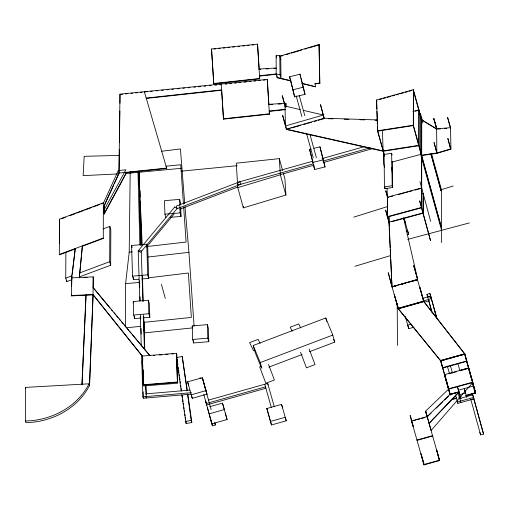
<?xml version="1.0" encoding="UTF-8"?>
<svg xmlns="http://www.w3.org/2000/svg" width="509" height="509" viewBox="0 0 509 509"><rect width="100%" height="100%" fill="white"/><g stroke="black" fill="none" stroke-linecap="round" stroke-linejoin="round"><path stroke-width="0.76" d="M413.333 125.214L413.384 89.705L376.533 99.961L377.57 130.781L413.104 125.252M413.48 90.055L413.429 125.57L377.665 131.131L377.506 126.391M419.022 110.173L418.971 145.689L383.207 151.249L286.402 129.477L282.559 115.518M421.687 187.904L387.406 197.18L387.336 216.694L421.617 207.411L421.637 119.679L436.633 128.834L450.503 127.664L450.949 149.213L436.945 153.336L421.687 155.544L421.713 207.767L387.432 217.044L387.508 197.537L387.031 188.47M421.687 155.544L421.738 120.029L436.728 129.184M75.733 248.736L59.343 254.863L59.4 219.201L103.346 202.767L103.442 203.123L101.208 203.956M59.394 243.092L59.4 219.201M71.941 279.702L66.724 281.655L65.75 278.124L65.865 252.229M66.724 281.655L66.73 280.084M82.433 246.235L103.282 238.441L103.346 202.767M104.09 213.716L126.531 172.265L126.626 172.615L104.186 214.066L104.122 205.591L118.953 173.054L119.984 94.159L267.263 79.41L268.911 104.765M104.186 214.066L104.224 205.941L113.774 184.971M79.385 276.921L110.663 265.227L109.689 261.696L109.849 226.378L103.149 228.885M110.663 265.227L110.822 229.909L109.849 226.378M125.418 326.326L125.608 283.589L129.203 252.216L130.189 171.743M445.954 359.437L440.667 360.9L398.216 308.766L391.949 286.548L388.857 216.681M388.959 216.255L389.124 226.422M423.284 193.706L423.214 213.214L391.981 221.669M142.774 367.263L142.444 356.389L93.122 294.876L71.502 295.901L71.604 277.882L75.249 248.532L73.716 262.014M71.502 295.901L71.514 294.367M71.604 286.688L71.992 275.923M89.482 385.211L93.026 294.526L93.23 276.858L71.604 277.882L71.705 278.238M93.198 287.967L93.23 276.858M119.36 149.735L119.049 173.404L118.953 173.054L166.634 168.097L166.729 168.447L126.086 172.672M119.45 142.635L119.87 111.077M119.971 103.187L119.984 94.159M93.115 294.851L89.571 385.536L89.094 383.799L25.45 387.406L25.482 420.956L25.934 422.585C51.415 422.355 77.82 408.568 89.539 385.428M81.93 384.849L86.04 294.857L82.057 384.39M72.183 274.376L73.525 263.56M89.094 383.799C77.374 406.939 50.97 420.727 25.482 420.956M103.442 203.123L118.273 170.579L125.85 169.796L103.41 211.248M114.436 183.526L118.718 174.129M146.56 247.075L173.995 214.168M468.649 367.956L472.778 382.539L431.142 430.493L425.677 411.253L427.121 417.367M472.778 382.539L448.569 389.156L425.454 411.317M439.267 460.263L436.518 449.415L439.585 460.55L423.991 464.882L411.539 420.892L427.134 416.547L449.988 394.303L458.889 391.835L457.47 386.878M427.789 416.356L431.136 413.104M436.149 408.218L442.836 401.709M444.51 400.08L448.41 396.288M179.887 209.186L237.627 187.051M261.308 367.511L255.155 352.552L253.208 345.496L325.76 317.972L332.791 335.062L334.737 342.124L309.567 351.674M254.901 350.097L253.476 350.637L249.607 342.608L258.165 339.363L260.099 343.378M261.798 368.236L260.239 362.586L332.791 335.062M261.104 366.353L259.673 366.894L265.832 383.239L274.396 379.994L268.517 364.387M268.847 367.116L302.161 354.48M61.729 218.717L65.451 217.33M69.924 215.657L75.135 213.704M76.63 213.15L83.33 210.643M84.818 210.083L91.525 207.577M93.013 207.023L99.719 204.51M59.248 254.513L103.187 238.085L103.282 238.441M65.75 278.124L71.712 275.897M79.9 272.837L109.689 261.696M418.977 114.232L420.491 113.755L422.375 120.588M353.787 217.12L387.686 206.501M440.412 189.978L453.22 185.97M237.773 187.643L280.332 174.81L279.326 158.636L236.265 163.198L237.773 187.643L243.347 207.863L285.905 195.03L284.9 178.856L283.456 173.614M354.97 266.271L390.607 255.575M319.837 83.451L319.741 83.094L314.995 83.533L315.09 83.883L319.837 83.451L319.06 44.525L279.905 56.13L280.847 59.362L279.785 55.5L276.139 55.71L276.164 73.939L277.227 77.794L291.033 81.033M280.758 56.257L283.017 55.589M286.026 54.698L289.793 53.585M291.294 53.133L301.837 50.009M304.853 49.118L307.112 48.45M308.613 48.005L319.156 44.881M421.586 155.188L436.843 152.986L450.853 148.863M286.402 129.477L290.2 128.389M291.714 127.95L300.819 125.335M303.848 124.463L306.125 123.808M307.646 123.369L311.438 122.281M314.473 121.409L316.744 120.754M318.265 120.315L324.328 118.572L320.485 104.612L324.112 118.635M398.343 308.346L394.278 294.45L398.216 308.766L423.87 301.576L464.857 354.194L460.321 355.46L464.857 354.194M282.19 95.819L285.352 107.291M312.959 161.143L237.455 182.407L238.187 184.99L312.927 163.936M322.108 158.56L364.056 146.745M322.84 161.143L370.126 147.826M280.523 174.593L314.078 165.139M323.234 162.562L372.804 148.596M447.755 138.493L450.726 149.277L447.977 138.435M433.973 142.558L436.945 153.336L434.19 142.495M385.676 190.888L387.61 197.918M430.665 221.358L419.957 181.611M385.548 210.204L389.156 223.311M419.607 200.991L430.538 240.681L419.823 200.928M406.118 231.124L407.607 230.704L408.581 234.235L407.085 234.655M388.163 272.811L392.051 286.93L391.745 280.644M413.594 265.673L417.66 279.568L392.013 286.771L388.386 272.748M423.851 301.506L417.444 279.626M419.683 287.261L423.533 301.213L464.762 353.838L466.874 361.307L442.69 368.02L440.565 360.55L398.121 308.409L423.533 301.213M427.808 297.358L426.975 294.342L429.92 293.508L437.129 318.927M422.457 298.42L430.652 296.092L431.034 297.51M423.189 301.004L430.429 298.961L429.698 296.384M398.216 308.766L413.295 304.497M414.803 304.07L423.094 301.722M424.302 302.212L429.373 300.787M187.611 381.852L202.334 377.703L206.972 394.157L192.249 398.299L187.611 381.852L188.584 385.383M411.463 324.106L407.779 325.143L408.752 328.674L413.906 327.223M205.999 390.626L191.276 394.774L192.249 398.299M208.601 400.08L267.689 383.43L274.3 406.742M206.686 404.935L265.889 388.246L265.501 386.827L206.298 403.516L206.686 404.935L205.566 400.933L205.954 402.352M209.613 406.748L222.503 403.115L224.335 409.58L209.167 413.849L211.916 423.819L227.084 419.55L222.503 403.115M266.843 408.517L281.566 404.369L286.198 420.816L271.482 424.964L266.843 408.517L271.482 424.964M447.468 385.606L440.622 360.741M210.083 417.361L212.431 425.81L215.377 424.983L214.747 422.693M270.508 421.433L285.231 417.291L286.198 420.816M444.529 374.49L450.147 394.901M468.515 367.937L475.597 392.776L466.276 395.608L466.683 397.084M447.373 385.256L450.121 394.927M472.085 382.259L473.166 386.064L458.444 390.206L460.804 398.744M460.861 398.865L459.697 394.634L465.576 392.98L464.316 388.552L466.74 397.211M456.783 398.299L451.483 399.743L451.604 399.33M459.703 398.547L472.734 394.876L473.854 398.871L457.871 403.37L455.549 395.105M457.871 403.37L457.489 401.951L473.465 397.459L483.55 434.075L480.604 434.902L479.872 432.319M410.063 415.548L413.079 426.491M470.876 399.59L473.822 398.757M413.257 426.268L410.286 415.484M420.975 453.939L423.991 464.882M424.112 464.469L421.14 453.684M417.609 279.371L392.229 286.707M392.045 286.904L396.575 285.638L392.808 286.72M399.59 284.792L405.628 283.106L401.862 284.175M408.651 282.26L410.916 281.623M427.706 296.919L430.652 296.092M398.121 308.409L423.774 301.226M379.638 99.478L381.89 98.848M383.398 98.428L385.65 97.804M387.158 97.384L390.918 96.335M392.42 95.921L394.679 95.291M396.18 94.871L398.439 94.241M399.94 93.828L403.701 92.778M405.209 92.358L407.461 91.735M408.969 91.315L411.221 90.685M412.907 111.496L418.926 109.823L418.875 145.332L383.105 150.899L286.306 129.127L324.233 118.222L377.315 119.927M415.261 111.223L417.52 110.593M440.584 360.595L464.762 353.838L471.658 378.9M442.187 360.531L445.967 359.475M447.481 359.049L449.746 358.419M451.254 357.992L455.033 356.936L447.468 359.017M413.862 420.625L416.088 420.001M417.577 419.588L419.804 418.971M421.293 418.557L425.002 417.52M440.565 360.55L464.762 353.838M466.778 360.957L442.588 367.663L442.69 368.02M461.841 369.846L444.459 374.669L448.569 389.156M463.355 369.426L465.627 368.796M468.732 367.975L459.831 370.45L459.926 370.8L468.827 368.331L466.702 360.9M449.091 373.759L456.649 371.665M453.793 393.629L456.019 393.012L453.799 393.642M457.502 392.598L458.984 392.184M423.895 464.532L439.49 460.2M448.467 388.8L472.683 382.189M449.988 394.303L458.902 391.866L429.068 423.361L458.997 392.223L457.508 392.63M451.388 399.393L456.681 397.943M458.953 397.325L461.224 396.702M465.76 395.461L475.597 392.776M459.048 397.675L460.562 397.262M465.862 395.817L475.699 393.126L468.738 367.873M387.508 197.537L389.029 197.123M390.549 196.709L392.84 196.092M398.172 194.648L404.267 193M405.788 192.587L408.072 191.969M409.599 191.556L411.883 190.939M414.93 190.112L421.783 188.254M421.668 193.764L423.189 193.35L423.113 212.864L388.838 222.14M392.045 162.053L420.689 154.412L420.491 113.755M407.677 239.376L469.323 222.936M302.098 82.025L305.031 94.324L294.647 96.888L289.583 76.764L299.973 74.199L300.749 77.024M292.7 89.826L303.09 87.262L305.031 94.324M323.571 160.799L325.035 166.946L314.651 169.51L309.593 149.392L311.075 149.022M314.04 148.291L319.976 146.827L323.202 159.26M312.704 162.454L323.094 159.89L325.035 166.946M187.318 390.607L182.222 356.548L176.515 357.522L181.242 391.014M185.537 421.395L191.244 420.428L191.829 422.546L186.122 423.513L181.796 394.914M384.448 186.924L392.197 185.696L391.631 153.285L384.091 154.462L384.448 186.924L384.938 188.693L392.681 187.465L392.229 161.378M376.533 99.961L376.978 101.692M377.57 130.781L384.53 155.207M440.972 190.843L430.843 153.953M440.902 226.155L413.079 125.049M161.767 151.23L180.434 148.946L184.729 203.625M148.552 277.825L188.355 272.996L191.352 317.425L143.449 322.407M146.98 246.534L186.097 242.036L183.679 207.335M129.203 252.216L132.321 251.86M148.253 257.007L188.934 252.33L185.002 206.769M276.26 74.295L259.603 76.108L259.501 75.752L276.164 73.939L280.052 74.848L281.013 78.354L280.752 59.006M213.665 83.501L259.673 78.494L259.768 78.85L213.761 83.858L211.528 48.985L257.541 44.118L259.189 69.472M285.129 109.314L269.223 111.045L269.325 111.401L285.225 109.67M223.381 118.794L269.395 113.793L269.49 114.143L223.483 119.151L221.25 84.278L221.345 84.634L219.78 84.78M213.965 49.093L215.523 48.928M218.641 48.597L220.206 48.431M223.324 48.1L224.883 47.935M228 47.604L229.565 47.439M232.683 47.114L234.242 46.949M238.142 46.535L239.701 46.37M242.818 46.039L244.377 45.874M247.501 45.543L249.06 45.377M252.178 45.046L253.737 44.881M225.245 84.22L226.804 84.055M229.928 83.724L231.487 83.559M234.604 83.228L236.163 83.062M239.281 82.738L240.846 82.573M243.964 82.242L246.305 81.994M249.423 81.663L250.982 81.497M254.099 81.166L255.658 81.001M258.782 80.67L260.341 80.505M263.458 80.174L265.017 80.008M120.868 94.426L122.44 94.267M125.583 93.936L127.148 93.777M131.074 93.37L132.645 93.204M135.788 92.88L137.36 92.714M140.497 92.39L142.068 92.224M126.168 327.828L140.573 326.333M143.882 329.851L144.709 332.867L192.618 327.885M165.928 166.195L180.708 164.744L183.456 204.179M181.681 168.275L125.526 173.556M181.357 171.17L237.207 165.686M145.211 91.906L147.565 91.684M150.702 91.378L152.274 91.232M156.199 90.857L157.771 90.704M161.69 90.328L163.262 90.182M167.187 89.807L168.759 89.654M171.896 89.355L173.467 89.209M177.393 88.833L179.747 88.604M182.884 88.305L184.455 88.159M188.381 87.783L189.952 87.631M193.872 87.255L195.443 87.109M198.586 86.81L200.94 86.581M204.077 86.282L205.649 86.136M209.574 85.76L211.146 85.607M215.065 85.232L216.637 85.086M180.676 204.497L179.652 199.382L164.49 200.673L164.922 214.181L165.896 217.712M164.922 214.181L180.084 212.889L181.058 216.42L170.445 217.324M138.849 279.218L133.536 279.67L132.569 276.139L131.577 245.491L146.745 244.193L147.731 274.847L148.704 278.378L141.877 278.957M132.569 276.139L147.731 274.847M140.719 318.049L134.65 318.564L133.682 315.039L133.243 301.532L148.412 300.24L149.379 303.765L149.818 317.272L142.991 317.858M133.682 315.039L148.844 313.748L149.818 317.272M192.224 325.938L207.392 324.647L208.366 328.171L208.798 341.679L193.636 342.971L192.663 339.446L192.224 325.938L192.612 327.351M192.663 339.446L207.825 338.154L208.798 341.679M145.873 393.871L189.819 390.123M141.566 354.798L142.921 396.823L191.473 392.687M191.079 394.17L143.309 398.235L142.921 396.823M438.268 129.057L440.584 128.86M444.433 128.535L446.749 128.338M125.608 283.589L139.415 282.482M142.444 356.389L142.342 356.039L143.322 385.116L177.476 382.348L176.502 353.278L142.342 356.039L93.026 294.526L71.4 295.551M153.311 355.511L154.863 355.39M159.521 355.015L161.849 354.824M165.73 354.512L168.059 354.321M171.94 354.01L173.493 353.882M143.226 384.766L177.38 381.998L177.476 382.348M447.456 117.445L450.605 128.217L447.685 117.426M436.957 129.369L433.808 118.597L436.957 129.165M260.735 69.275L259.183 69.37L259.087 69.02L276.158 67.983L276.253 68.333L273.925 68.48M266.169 68.95L268.491 68.804M285.975 106.61L285.88 103.276L268.809 104.313L268.905 104.663M269.681 104.619L272.786 104.428M278.213 104.097L281.318 103.912M118.463 173.9L83.145 175.637L84.176 156.308L119.488 155.417M84.055 277.653L87.147 277.507M328.292 118.699L333.045 118.852M344.141 119.208L348.894 119.36M359.984 119.717L364.737 119.87M375.038 120.2L377.417 120.277M290.932 80.676L277.131 77.444L277.125 75.86M302.441 83.374L315.574 86.784L301.767 83.546M300.348 109.651L285.008 106.057L285.434 125.946L323.361 115.04L303.415 110.37M322.795 118.215L324.328 118.572M199.891 377.939L201.278 378.41M109.944 307.926L93.102 287.585L150.021 355.778L132.264 334.578M111.465 309.746L112.483 310.954M114.003 312.774L115.524 314.594M116.542 315.803L118.063 317.622M119.074 318.831L120.595 320.651M121.613 321.86L123.133 323.679M124.151 324.888L126.181 327.312M127.193 328.521L128.713 330.341M129.731 331.55L131.252 333.37M300.698 327.974L298.77 323.959L290.206 327.211L292.141 331.225M333.567 339.274L334.737 342.124M253.208 345.496L260.239 362.586M309.116 348.989L314.995 364.59L306.437 367.835L300.558 352.234M166.729 168.447L144.327 91.626L144.422 91.983M471.62 378.741L475.699 393.126M483.55 434.075L472.734 394.876M459.926 370.8L457.82 363.381L457.922 363.731M457.362 386.407L459.697 394.634M450.293 365.354L452.45 372.963M458.011 392.649L460.823 402.543L460.435 401.124M434.934 311.801L435.666 314.384M436.156 316.146L436.703 318.087M426.975 294.342L432.236 312.901M447.347 366.181L449.504 373.791M408.581 234.235L404.483 219.691L405.457 223.222M405.304 316.515L408.752 328.674M427.134 416.547L439.585 460.55M264.744 384.257L271.354 407.569M225.252 413.092L227.084 419.55M203.307 381.235L206.972 394.157M214.83 423.043L215.377 424.983M207.335 407.391L209.167 413.849M433.808 118.597L436.728 129.388M431.575 153.992L441.405 189.672L441.653 242.615M413.384 89.705L422.254 122.014M431.072 153.915L441.201 190.811M413.155 89.737L422.235 122.809M413.308 125.017L441.125 226.123M420.689 154.412L441.596 230.329M464.539 353.901L469.75 372.811M470.106 374.115L471.398 378.804M473.166 386.064L475.107 393.12M470.768 399.26L480.604 434.902M391.631 153.285L392.115 155.054M429.92 293.508L436.887 318.729M428.635 300.374L431.657 311.26M403.694 218.501L403.599 218.145L417.704 279.727L413.817 265.609M377.544 130.578L384.575 156.225M444.745 374.427L450.37 394.838M440.788 360.487L447.646 385.389M447.977 387.234L448.073 387.591M392.197 185.696L392.681 187.465M419.906 287.197L423.87 301.576M384.588 167.302L383.754 164.261L383.353 150.861M385.892 190.824L387.833 197.855M385.765 210.141L389.169 222.49M425.677 411.253L427.395 417.495M301.137 78.431L301.92 81.255M299.222 95.488L304.802 115.658M309.962 134.478L316.382 157.707M296.168 95.845L301.856 116.485M306.488 133.307L313.226 157.771M289.583 76.764L290.365 79.589M290.754 81.001L291.339 83.113M309.593 149.392L312.819 161.824M276.139 55.71L276.718 57.816M282.412 95.756L285.415 106.661M282.781 115.454L286.624 129.413M325.76 317.972L326.733 321.503M279.326 158.636L282.629 170.617M280.332 174.81L285.905 195.03M211.528 48.985L213.519 79.932M281.566 404.369L282.54 407.9M202.334 377.703L211.171 409.713M203.81 394.507L212.431 425.81M161.423 284.366L165.279 298.363M146.936 244.899L147.718 247.724L148.704 278.378M131.577 245.491L132.162 247.603M133.243 301.532L133.632 302.944M93.026 294.526L93.122 294.876M25.45 387.406L25.749 388.494M145.956 396.568L146.344 397.987L145.574 384.67M202.665 378.881L203.046 380.287M267.689 383.43L268.071 384.842M319.976 146.827L323.094 159.89M299.973 74.199L303.09 87.262M313.55 164.903L314.651 169.51M291.714 84.589L294.647 96.888M314.995 83.533L315.574 86.784M187.866 394.5L191.829 422.546M182.222 356.548L187.064 390.829M187.503 393.941L191.244 420.428M177.094 359.64L177.425 361.975M177.647 363.534L177.864 365.093M178.195 367.428L178.417 368.987M178.634 370.546L178.964 372.881M179.187 374.439L179.403 375.998M179.626 377.557L179.957 379.892M180.18 381.451L180.396 383.01M180.727 385.345L180.949 386.904M181.166 388.462L181.497 390.797M182.158 395.474L182.489 397.809M182.706 399.368L183.036 401.703M183.259 403.262L183.475 404.82M183.806 407.155L184.029 408.714M184.245 410.273L184.468 411.832M184.799 414.167L185.022 415.726M185.238 417.285L185.569 419.62M185.791 421.178L186.122 423.513M391.682 167.665L392.426 173.817M188.934 252.33L194.082 326.154M269.299 111.019L269.49 114.143M267.263 79.41L269.395 113.793M259.577 75.726L259.768 78.85M257.541 44.118L259.673 78.494M243.251 206.285L243.347 207.863M221.733 90.907L223.483 119.151M213.615 81.504L213.761 83.858M389.2 227.994L390.149 247.641M390.225 249.213L390.645 257.853M390.721 259.425L391.669 279.072M142.196 245.02L138.855 170.941M403.758 217.89L403.828 219.474M403.44 218.062L403.51 219.646M382.418 130.355L383.105 150.899M376.628 100.318L376.921 109.009M376.997 111.376L377.423 124.024M207.392 324.647L207.825 338.154M193.554 340.591L193.636 342.971M180.803 208.474L181.058 216.42M179.652 199.382L180.084 212.889M148.412 300.24L148.844 313.748M142.405 275.865L143.22 301.239M143.703 316.305L144.779 349.613M145.905 384.499L146.21 394.017M142.889 301.417L141.254 250.67L138.219 250.924L139.829 300.876M143.322 314.893L144.448 349.785M139.523 280.879L139.727 287.222M140.032 296.741L140.16 300.704M140.675 316.56L140.751 318.939M141.057 328.458L141.235 334.006M142.106 360.97L142.259 365.723M142.59 376.03L142.768 381.585M143.099 391.892L143.309 398.235M140.287 315.154L141.286 346.075M133.46 277.31L133.536 279.67M134.573 316.184L134.65 318.564M176.833 354.487L177.711 383.207L143.557 385.975L143.513 384.422M176.502 353.278L177.38 381.998M142.679 357.248L142.774 360.353M143.054 369.668L143.296 377.43M142.844 369.591L143.322 385.116M144.422 321.777L144.709 332.867M140.058 190.627L140.217 196.983M140.344 201.755L141.464 245.453M140.764 245.325L138.893 172.475A778.573 79.283 85.4 0 1 140.796 244.746M137.984 171.317L139.873 244.969M319.06 44.525L319.741 83.094M279.785 55.5L280.052 74.848M384.919 187.108L384.938 188.693M436.633 128.834L436.843 152.986M397.205 303.479L397.472 345.439M285.88 103.276L285.88 106.998M82.401 245.853L79.289 277.876L82.401 245.853M174.765 206.959L138.187 250.835L140.579 252.362L177.157 208.486L174.765 206.959M239.904 181.732L176.241 206.139L177.278 208.62L240.935 184.213L239.904 181.732M416.947 279.937L412.424 281.203L416.954 279.937M432.561 435.647L416.973 440.005L417.068 440.361L432.656 435.997L432.561 435.647M458.813 355.88L456.548 356.516L458.806 355.867M452.31 394.042L450.083 394.66L452.31 394.049M221.593 89.877L146.21 98.072L146.306 98.428L221.695 90.233L221.593 89.877"/></g></svg>
